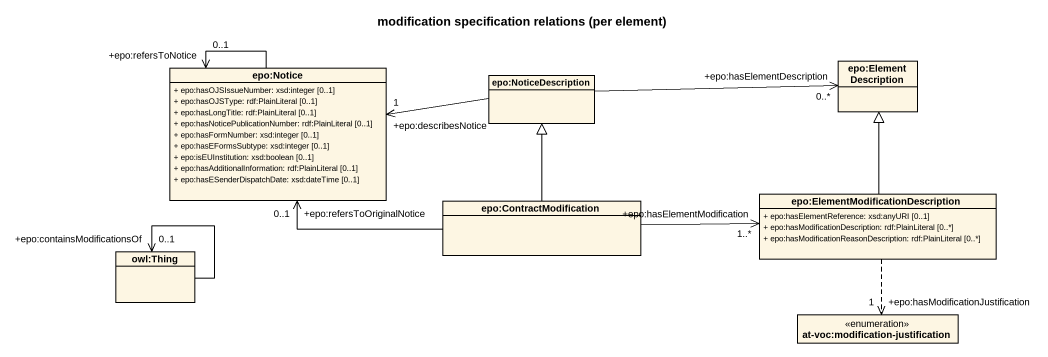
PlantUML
@startuml
title modification specification relations (per element)
hide circle
hide empty members
skinparam classAttributeIconSize 0
class "epo:ElementDescription" as epo_ElementDescription
class "epo:Notice" as epo_Notice {
  + epo:hasOJSIssueNumber: xsd:integer [0..1]
  + epo:hasOJSType: rdf:PlainLiteral [0..1]
  + epo:hasLongTitle: rdf:PlainLiteral [0..1]
  + epo:hasNoticePublicationNumber: rdf:PlainLiteral [0..1]
  + epo:hasFormNumber: xsd:integer [0..1]
  + epo:hasEFormsSubtype: xsd:integer [0..1]
  + epo:isEUInstitution: xsd:boolean [0..1]
  + epo:hasAdditionalInformation: rdf:PlainLiteral [0..1]
  + epo:hasESenderDispatchDate: xsd:dateTime [0..1]
}
class "epo:NoticeDescription" as epo_NoticeDescription
class "epo:ContractModification" as epo_ContractModification
class "epo:ElementModificationDescription" as epo_ElementModificationDescr {
  + epo:hasElementReference: xsd:anyURI [0..1]
  + epo:hasModificationDescription: rdf:PlainLiteral [0..*]
  + epo:hasModificationReasonDescription: rdf:PlainLiteral [0..*]
}
class "owl:Thing" as owl_Thing
enum "at-voc:modification-justification" as at_voc_modification
epo_Notice --> "+epo:refersToNotice\n0..1" epo_Notice
epo_NoticeDescription -right-> "+epo:hasElementDescription\n0..*" epo_ElementDescription
epo_NoticeDescription -left-> "+epo:describesNotice\n1" epo_Notice
epo_ContractModification -left-> "+epo:refersToOriginalNotice\n0..1" epo_Notice
epo_ContractModification -up-|> epo_NoticeDescription
epo_ContractModification -right-> "+epo:hasElementModification\n1..*" epo_ElementModificationDescr
epo_ElementModificationDescr -up-|> epo_ElementDescription
epo_ElementModificationDescr ..> "+epo:hasModificationJustification\n1" at_voc_modification
owl_Thing --> "+epo:containsModificationsOf\n0..1" owl_Thing
@enduml
